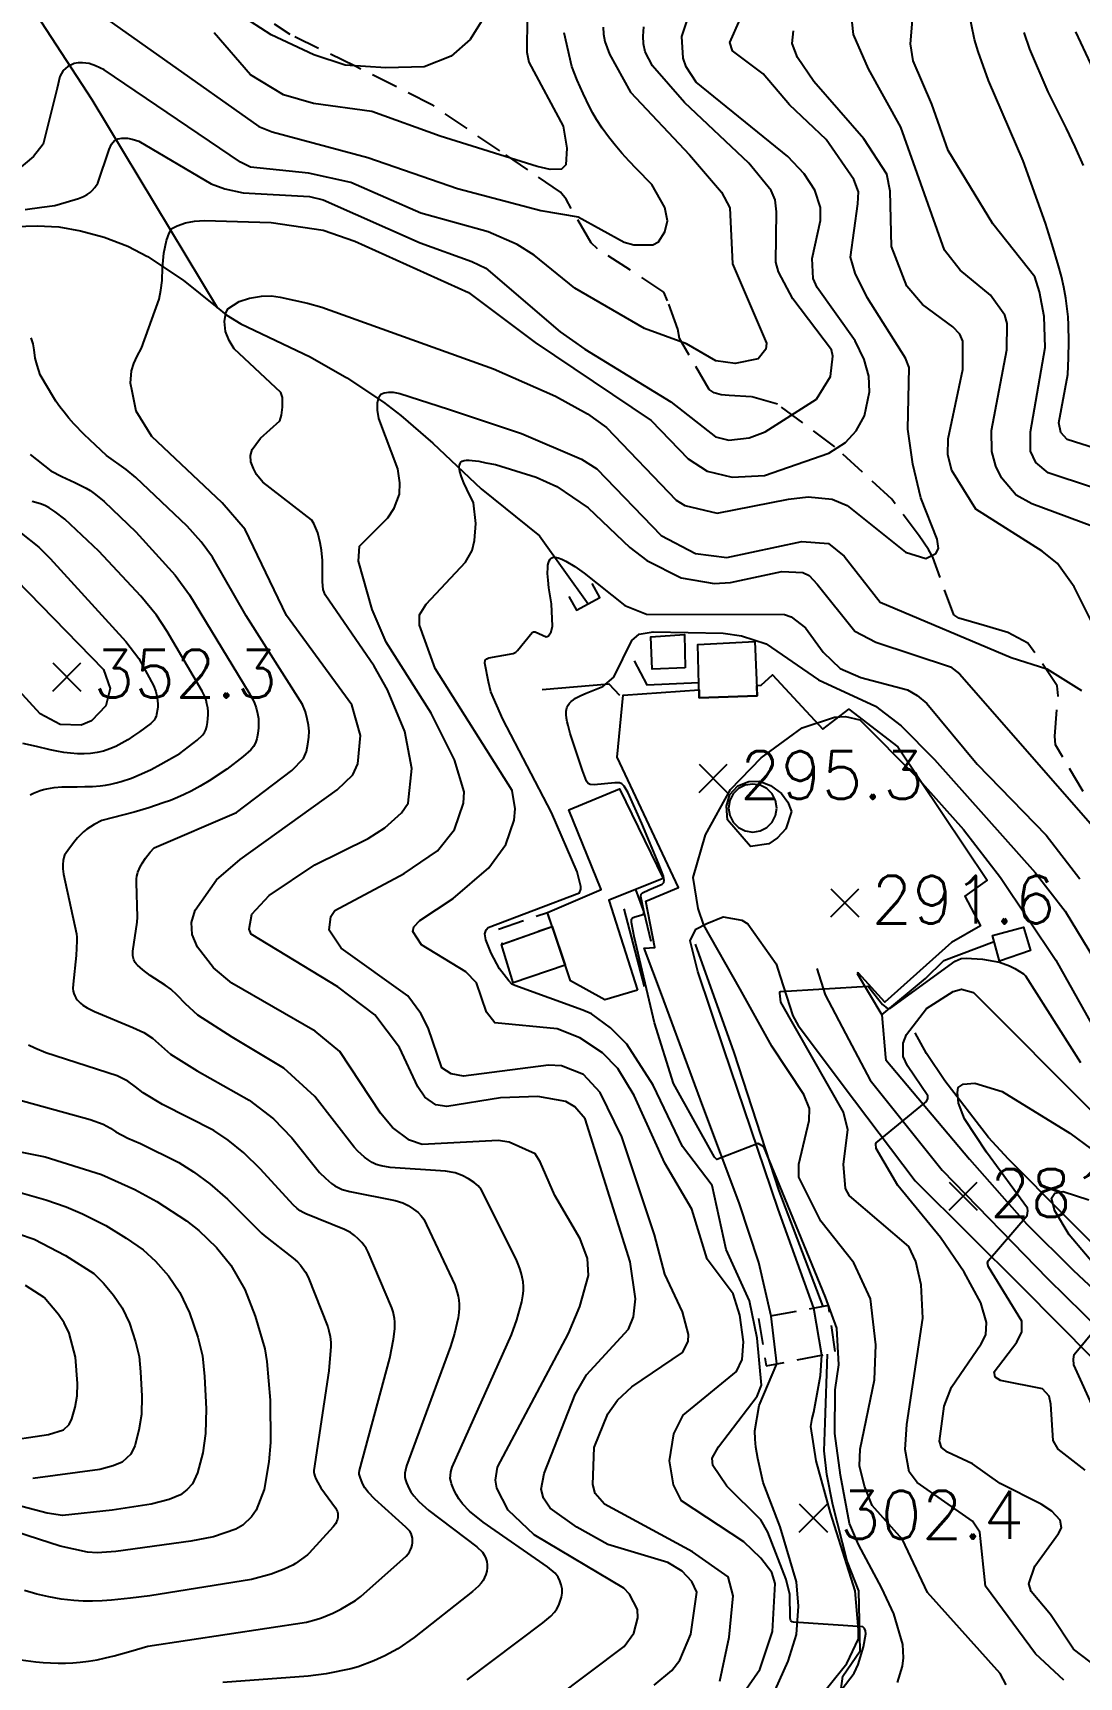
# Model space of a CAD drawing. Extents: x 197794 to 200030, y 561152 to 563931.
# Drawn here: x 199108.9 to 199306.1, y 561871.2 to 562181.1 of the extents above; entities that cross this region are included whole.
import ezdxf

# ---------------------------------------------------------------- set-up
doc = ezdxf.new("R2010")
doc.units = 0
doc.linetypes.add('5M2P5', pattern=[7.5, 5, -2.5])
for name, color, linetype in [('A0013110', 1, 'CONTINUOUS'), ('A0013118', 1, 'CONTINUOUS'), ('A0023119', 1, '5M2P5'), ('A0023210', 7, 'CONTINUOUS'), ('B0014111', 7, 'CONTINUOUS'), ('B0014112', 7, 'CONTINUOUS'), ('B0014116', 7, '5M2P5'), ('C0076116', 7, 'CONTINUOUS'), ('C0076117', 7, 'CONTINUOUS'), ('E0022112', 5, 'CONTINUOUS'), ('F0017111', 30, 'CONTINUOUS'), ('F0017114', 7, 'CONTINUOUS'), ('F0027132', 7, 'CONTINUOUS'), ('F0027217', 7, 'CONTINUOUS'), ('F0047224', 7, 'CONTINUOUS')]:
    doc.layers.add(name, color=color, linetype=linetype)
doc.styles.add('NGSW', font='romans.shx', dxfattribs={"bigfont": 'ngsw.shx'})

# ---------------------------------------------------------------- blocks, each defined once
blk = doc.blocks.new('F0027217')
at = {"layer": 'F0027217'}
for p, q in [((-2.652, 2.652), (2.652, -2.652)), ((-2.652, -2.652), (2.652, 2.652))]:
    blk.add_line(p, q, dxfattribs=at)

msp = doc.modelspace()

# ---------------------------------------------------------------- linework, layer by layer
at = {"layer": 'A0013110', "flags": 128}
for points in [[(199248.992, 562005.663), (199249.732, 562003.241), (199252.132, 561995.821), (199253.134, 561993.995), (199263.77, 561979.876), (199275.177, 561964.714), (199295.451, 561944.594), (199321.766, 561918.053)], [(199264.275, 562003.793), (199268.896, 561996.006), (199269.569, 561987.97), (199269.683, 561987.517), (199285.438, 561968.79), (199296.246, 561956.535), (199304.982, 561947.896), (199323.675, 561930.322)]]:
    msp.add_lwpolyline(points, dxfattribs=at)
at = {"layer": 'A0013118', "flags": 128}
for points in [[(199248.79, 561868.67), (199251.27, 561874.14), (199252.8, 561879.2), (199253.2, 561884.56), (199252.8, 561889.1), (199249.74, 561899.48), (199246.52, 561907.82), (199245.52, 561912.4), (199245.16, 561914.52), (199245.05, 561916.03), (199244.94, 561917.62), (199245.8, 561922.37), (199249.119, 561930.23), (199248.055, 561939.226), (199245.72, 561949.32), (199242, 561960.6), (199235.17, 561978.79), (199227.37, 561999.93), (199224.11, 562008.57), (199226.12, 562008.74), (199224.4, 562017.47), (199230.564, 562020.002), (199218.999, 562044.62), (199220.18, 562056.278), (199234.456, 562057.316), (199234.497, 562055.763), (199245.409, 562056.139), (199245.329, 562058.107), (199246.133, 562058.165), (199248.285, 562060.118), (199257.759, 562049.852), (199262.701, 562053.616), (199271.927, 562046.552), (199288.78, 562021.378), (199284.53, 562018.399), (199287.514, 562012.771), (199282.031, 562009.63), (199269.447, 561998.411), (199264.526, 562003.883), (199264.319, 562003.927), (199264.275, 562003.793)], [(199255.64, 561865.44), (199262.29, 561873.75), (199264.52, 561878.39), (199264.5, 561880.07), (199263.9, 561887.42), (199259.25, 561902.11), (199256.55, 561911.93), (199255.52, 561918.38), (199255.76, 561919.94), (199256.06, 561921.11), (199257.35, 561928.03), (199257.592, 561931.858), (199256.097, 561940.718), (199249.35, 561959.39), (199239.1, 561989.61), (199234.2, 562004.19), (199232.75, 562009.95), (199233.84, 562012.17), (199235.92, 562013.25), (199239.03, 562014.48), (199242.55, 562013.86), (199243.65, 562013.19), (199248.992, 562005.663)]]:
    msp.add_lwpolyline(points, dxfattribs=at)
at = {"layer": 'A0013118'}
msp.add_lwpolyline([(199251.896, 562034.338), (199250.823, 562031.107), (199249.256, 562029.392), (199247.633, 562028.252), (199244.157, 562027.754), (199239.796, 562032.803), (199239.605, 562035.364), (199240.277, 562037.576), (199241.735, 562039.186), (199243.863, 562040.024), (199245.823, 562040.044), (199247.943, 562039.25), (199249.97, 562037.744), (199251.192, 562036.119), (199251.896, 562034.338)], dxfattribs=at)
at = {"layer": 'A0023119'}
msp.add_lwpolyline([(199306.833, 562038.145), (199301.626, 562046.893), (199301.524, 562048.553), (199302.134, 562056.133), (199301.979, 562058.03), (199297.435, 562064.717), (199296.451, 562066.086), (199292.659, 562068.073), (199288.17, 562069.411), (199283.436, 562070.819), (199282.455, 562071.418), (199278.508, 562082.268), (199277.698, 562083.742), (199275.923, 562086.332), (199270.767, 562093.235), (199265.25, 562098.328), (199260.023, 562103.125), (199249.216, 562111.144), (199244.36, 562112.525), (199240.111, 562112.771), (199238.642, 562112.915), (199237.303, 562113.285), (199236.392, 562113.903), (199230.745, 562123.523), (199230.458, 562125.27), (199228.524, 562130.612), (199227.837, 562132.288), (199215.29, 562140.44), (199214.141, 562141.572), (199209.39, 562149.771), (199208.354, 562151.113), (199196.927, 562158.885), (199184.099, 562167.587), (199169.483, 562174.937), (199157.391, 562180.836), (199154.438, 562182.774)], dxfattribs=at)
at = {"layer": 'A0023210', "flags": 128}
msp.add_lwpolyline([(199256.633, 562004.728), (199258.203, 561999.807), (199262.716, 561991.295), (199266.727, 561983.697), (199280.307, 561966.752), (199300.217, 561946.245), (199333.527, 561913.598)], dxfattribs=at)
at = {"layer": 'B0014111', "flags": 128}
for points in [[(199222.849, 562000.676), (199216.682, 561998.818), (199210.223, 562002.45), (199205.896, 562015.283), (199215.998, 562019.65), (199209.917, 562034.645), (199219.477, 562038.635), (199227.7, 562021.718), (199217.438, 562017.61)], [(199209.221, 562005.358), (199199.445, 562002.031), (199197.207, 562009.3), (199206.758, 562012.664)], [(199291.103, 562006.133), (199289.739, 562010.973), (199295.61, 562012.544), (199296.934, 562008.148)]]:
    msp.add_lwpolyline(points, close=True, dxfattribs=at)
at = {"layer": 'B0014112'}
for points in [[(199231.869, 562061.443), (199225.621, 562061.168), (199225.381, 562067.292), (199231.717, 562067.73)], [(199245.409, 562056.139), (199234.497, 562055.763), (199234.236, 562065.804), (199244.991, 562066.38)]]:
    msp.add_lwpolyline(points, close=True, dxfattribs=at)
at = {"layer": 'B0014116', "flags": 128}
for points in [[(199206.752, 562012.683), (199205.877, 562015.276), (199196.663, 562012.093), (199197.339, 562009.368)], [(199245.689, 561938.787), (199247.132, 561929.848), (199260.16, 561932.352), (199258.855, 561941.23)]]:
    msp.add_lwpolyline(points, close=True, dxfattribs=at)
at = {"layer": 'C0076116', "flags": 128}
msp.add_lwpolyline([(199209.922, 562074.906), (199211.362, 562072.276), (199215.742, 562074.686), (199214.302, 562077.316)], dxfattribs=at)
at = {"layer": 'C0076117', "flags": 128}
msp.add_lwpolyline([(199249.11, 562034.994), (199248.888, 562036.396), (199248.243, 562037.661), (199247.239, 562038.665), (199245.975, 562039.309), (199244.572, 562039.531), (199243.17, 562039.309), (199241.905, 562038.665), (199240.902, 562037.661), (199240.257, 562036.396), (199240.035, 562034.994), (199240.257, 562033.592), (199240.902, 562032.327), (199241.905, 562031.323), (199243.17, 562030.679), (199244.572, 562030.457), (199245.975, 562030.679), (199247.239, 562031.323), (199248.243, 562032.327), (199248.888, 562033.592)], close=True, dxfattribs=at)
at = {"layer": 'E0022112', "flags": 128}
for points in [[(198913.875, 562477.915), (198940.202, 562442.13), (198947.184, 562430.965), (198970.016, 562396.135), (198977.484, 562379.091), (199004.337, 562326.732), (199009.855, 562313.134), (199027.971, 562264.219), (199036.947, 562253.645), (199081.504, 562214.42), (199093.631, 562205.582), (199099.761, 562199.563), (199119.983, 562168.593), (199143.606, 562129.369)], [(199096.82, 562144.36), (199109.67, 562144.78), (199113.79, 562144.56), (199117.85, 562143.85), (199122.35, 562142.61), (199126.76, 562140.96), (199130.52, 562138.98), (199137.23, 562134.55), (199143.606, 562129.369), (199145.34, 562127.96), (199148.07, 562126.28), (199161.13, 562120.04), (199168.06, 562116.08), (199174.98, 562111.51), (199178.24, 562109.02), (199184.29, 562103.79), (199193.363, 562095.208), (199204.369, 562086.293), (199213.552, 562073.481)], [(199378.335, 561817.577), (199372.95, 561828.39), (199372.28, 561830.83), (199370.79, 561840.54), (199368.91, 561847.34), (199358.19, 561876.29), (199355.67, 561881.87), (199349.39, 561893.57), (199348.25, 561896.19), (199347.12, 561904.45), (199345.59, 561912.5), (199344.96, 561914.87), (199343.92, 561916.87), (199338.14, 561923.67), (199314.1, 561947.37), (199292.79, 561968.78), (199289.04, 561972.87), (199280.8, 561983.55), (199277.35, 561988.73), (199275.22, 561992.62)]]:
    msp.add_lwpolyline(points, dxfattribs=at)
at = {"layer": 'F0017111'}
for points, elevation in [([(199115.913, 562188.696), (199151.485, 562163.5), (199153.997, 562162.505), (199172.041, 562157.647), (199188.921, 562151.785), (199204.633, 562147.622), (199211.671, 562146.475), (199220.364, 562141.699), (199222.179, 562141.151), (199225.74, 562141.203), (199226.794, 562141.741), (199228.024, 562143.623), (199228.496, 562145.687), (199227.993, 562148.231), (199225.542, 562152.576), (199222.685, 562155.48), (199221.288, 562156.952), (199219.929, 562158.448), (199218.62, 562159.977), (199217.373, 562161.546), (199216.201, 562163.163), (199215.118, 562164.836), (199214.433, 562166.014), (199213.789, 562167.218), (199212.601, 562169.69), (199211.506, 562172.223), (199210.458, 562174.785), (199209.062, 562181.175)], 340), ([(199202.063, 562184.145), (199202.009, 562177.499), (199202.356, 562175.636), (199208.842, 562163.536), (199209.557, 562159.374), (199209.341, 562156.288), (199208.557, 562155.468), (199206.394, 562155.355), (199203.937, 562155.918), (199185.655, 562161.64), (199172.785, 562166.336), (199161.787, 562167.824), (199156.14, 562169.483), (199149.929, 562173.24), (199143.063, 562181.162)], 345), ([(199216.41, 562182.199), (199216.449, 562180.888), (199216.673, 562179.526), (199217.56, 562177.102), (199221.523, 562169.982), (199232.646, 562158.132), (199238.664, 562151.116), (199240.234, 562148.164), (199240.752, 562137.618), (199247.191, 562122.656), (199247.019, 562121.482), (199245.606, 562119.715), (199241.262, 562118.83), (199237.606, 562119.317), (199232.116, 562122.521), (199224.204, 562125.382), (199211.052, 562133.018), (199203.393, 562139.208), (199200.154, 562141.251), (199194.726, 562143.632), (199181.991, 562147.171), (199168.808, 562152.935), (199160.821, 562154.715), (199149.879, 562155.809), (199148.003, 562156.757), (199122.324, 562174.182), (199120.671, 562174.932), (199119.469, 562175.383), (199118.267, 562175.495), (199117.403, 562175.495), (199116.652, 562175.383), (199115.488, 562174.82), (199114.586, 562174.032), (199113.985, 562172.905), (199113.46, 562170.729), (199110.801, 562160.173), (199108.997, 562157.836), (199105.891, 562155.199)], 335), ([(199107.463, 562147.834), (199110.564, 562148.251), (199113.018, 562148.621), (199115.174, 562149.205), (199117.478, 562149.923), (199118.428, 562150.286), (199119.098, 562150.663), (199119.713, 562151.068), (199120.062, 562151.403), (199120.551, 562152.004), (199121.124, 562152.799), (199123.294, 562159.137), (199123.71, 562160.166), (199124.258, 562160.844), (199124.915, 562161.151), (199125.638, 562161.282), (199126.711, 562161.282), (199127.631, 562161.107), (199128.879, 562160.713), (199142.509, 562152.683), (199145.05, 562151.718), (199148.504, 562150.965), (199161.022, 562150.323), (199163.636, 562149.657), (199181.887, 562141.569), (199191.629, 562138.023), (199194.249, 562136.777), (199208.305, 562124.778), (199212.906, 562121.497), (199229.146, 562111.613), (199237.567, 562104.963), (199240.066, 562104.344), (199243.894, 562104.779), (199246.913, 562105.944), (199256.59, 562112.108), (199259.236, 562116.358), (199259.645, 562120.171), (199259.402, 562121.389), (199252.162, 562131.023), (199249.446, 562136.072), (199248.956, 562137.903), (199249.067, 562147.424), (199248.825, 562149.691), (199248.07, 562151.454), (199243.835, 562156.557), (199231.716, 562168.011), (199225.707, 562174.918), (199224.311, 562177.562), (199223.976, 562179.063), (199223.9, 562180.514), (199224.066, 562182.272)], 330), ([(199225.984, 561869.63), (199229.317, 561872.435), (199230.807, 561874.332), (199232.917, 561879.258), (199234.018, 561887.163), (199233.106, 561889.192), (199231.267, 561891.143), (199228.569, 561892.763), (199217.285, 561896.191), (199211.408, 561899.456), (199206.391, 561903.03), (199205.117, 561904.9), (199204.704, 561906.625), (199205.252, 561909.52), (199211.122, 561924.456), (199213.216, 561928.137), (199221.173, 561936.771), (199222.122, 561939.087), (199222.446, 561942.449), (199221.454, 561949.481), (199212.986, 561976.393), (199211.059, 561978.663), (199209.316, 561979.655), (199204.044, 561980.649), (199197.027, 561980.396), (199186.943, 561978.74), (199184.826, 561979.06), (199182.776, 561980.504), (199181.429, 561982.431), (199178.003, 561989.875), (199173.368, 561996.04), (199166.394, 562001.27), (199150.059, 562011.233), (199149.641, 562012.136), (199150.144, 562014.974), (199153.424, 562018.54), (199162.036, 562024.285), (199172.118, 562029.257), (199175.246, 562031.286), (199178.395, 562034.094), (199179.647, 562035.934), (199180.34, 562042.482), (199178.975, 562049.407), (199175.733, 562057.313), (199173.219, 562061.761), (199163.957, 562075.181), (199163.618, 562076.215), (199163.505, 562077.655), (199163.477, 562081.7), (199163.279, 562083.602), (199163.041, 562085.029), (199162.605, 562086.891), (199161.851, 562088.635), (199161.415, 562089.348), (199152.251, 562096.463), (199151.061, 562097.889), (199150.467, 562098.999), (199149.991, 562100.267), (199149.912, 562101.495), (199150.229, 562102.565), (199150.903, 562103.556), (199151.815, 562104.705), (199155.465, 562107.974), (199155.782, 562109.043), (199155.941, 562110.589), (199155.941, 562112.412), (199155.623, 562113.323), (199146.822, 562121.566), (199145.858, 562123.17), (199145.176, 562124.855), (199145.016, 562126.74), (199145.256, 562128.304), (199145.658, 562129.146), (199147.785, 562130.469), (199149.751, 562131.111), (199151.959, 562131.472), (199153.885, 562131.552), (199155.53, 562131.312), (199160.681, 562130.195), (199163.365, 562129.4), (199195.687, 562117.784), (199207.373, 562112.667), (199213.436, 562109.319), (199216.993, 562106.741), (199230.141, 562093.019), (199231.779, 562092.064), (199237.881, 562090.609), (199251.285, 562093.216), (199255.05, 562093.648), (199259.54, 562093.219), (199262.376, 562092.032), (199273.343, 562083.236), (199277.175, 562082.036), (199279.099, 562082.998), (199279.582, 562083.914), (199279.341, 562085.665), (199276.25, 562093.495), (199274.737, 562099.826), (199273.803, 562106.417), (199274.063, 562118.039), (199273.355, 562119.817), (199266.173, 562131.226), (199263.904, 562135.825), (199263.033, 562138.885), (199264.413, 562148.888), (199264.483, 562151.166), (199263.621, 562153.471), (199258.405, 562161.069), (199251.486, 562167.546), (199246.544, 562173.404), (199240.789, 562177.782), (199240.272, 562179.296), (199242.2, 562183.739)], 320), ([(199309.014, 562069.02), (199305.184, 562076.68), (199302.008, 562081.1), (199299.131, 562083.449), (199286.612, 562091.365), (199282.071, 562098.634), (199281.356, 562101.577), (199281.406, 562104.619), (199284.181, 562117.706), (199284.161, 562122.997), (199283.637, 562124.346), (199282.269, 562125.72), (199276.546, 562129.903), (199273.628, 562133.401), (199270.735, 562140.868), (199270.5, 562151.315), (199269.82, 562154.477), (199265.52, 562161.141), (199256.063, 562171.956), (199253, 562176.494), (199252.029, 562179.117), (199252.287, 562181.548)], 315), ([(199310.878, 562087.273), (199297.203, 562092.357), (199294.246, 562093.977), (199291.433, 562097.24), (199290.411, 562099.432), (199289.666, 562102.25), (199289.604, 562106.169), (199292.489, 562121.411), (199292.553, 562126.372), (199292.089, 562127.945), (199289.417, 562131.679), (199283.7, 562136.392), (199280.742, 562140.147), (199272.508, 562163.352), (199266.368, 562174.337), (199263.537, 562180.803), (199263.32, 562183.136)], 310), ([(199325.172, 562089.982), (199300.244, 562098.225), (199297.96, 562100.174), (199296.943, 562102.295), (199296.956, 562105.935), (199299.703, 562121.833), (199299.493, 562127.687), (199298.652, 562132.315), (199297.726, 562135.132), (199289.834, 562145.118), (199281.398, 562158.938), (199278.336, 562167.669), (199274.797, 562175.879), (199274.335, 562179.046), (199274.682, 562183.531)], 305), ([(199306.902, 562156.134), (199305.344, 562159.635), (199303.7, 562163.115), (199300.266, 562170.038), (199296.78, 562178.1), (199295.73, 562181.21)], 295), ([(199311.13, 562169.296), (199305.5, 562181.33)], 290), ([(199190.739, 561870.651), (199205.013, 561881.386), (199206.545, 561882.678), (199207.182, 561883.376), (199207.63, 561884.036), (199208, 561884.74), (199208.293, 561885.478), (199208.511, 561886.24), (199208.632, 561887.016), (199208.624, 561887.791), (199208.481, 561888.556), (199208.229, 561889.3), (199207.888, 561890.013), (199207.33, 561890.764), (199205.875, 561891.977), (199193.751, 561900.359), (199191.18, 561902.469), (199189.863, 561903.829), (199189.172, 561904.754), (199188.736, 561905.499), (199188.379, 561906.217), (199188.065, 561906.943), (199187.81, 561907.63), (199187.638, 561908.187), (199187.561, 561908.632), (199187.579, 561909.14), (199187.688, 561909.832), (199187.923, 561910.722), (199199.079, 561935.72), (199200.11, 561938.528), (199201.041, 561941.911), (199201.266, 561943.044), (199201.373, 561943.969), (199201.377, 561944.832), (199201.294, 561945.689), (199201.142, 561946.536), (199200.932, 561947.372), (199200.675, 561948.196), (199200.371, 561949.012), (199199.965, 561949.923), (199193.361, 561963.067), (199192.805, 561963.758), (199192.046, 561964.397), (199190.992, 561965.071), (199189.774, 561965.724), (199188.516, 561966.221), (199186.69, 561966.544), (199176.246, 561967.267), (199174.509, 561967.519), (199173.574, 561967.824), (199172.818, 561968.207), (199172.098, 561968.665), (199171.411, 561969.182), (199170.117, 561970.327), (199169.446, 561971.038), (199162.025, 561980.594), (199156.204, 561985.932), (199146.435, 561991.821), (199139.953, 561995.945), (199137.646, 561998.064), (199136.099, 561999.711), (199134.896, 562000.852), (199133.841, 562001.626), (199130.987, 562003.414), (199129.598, 562004.481), (199128.592, 562005.392), (199128.352, 562005.66), (199128.183, 562005.885), (199128.039, 562006.116), (199127.92, 562006.36), (199127.83, 562006.618), (199127.765, 562006.888), (199127.722, 562007.169), (199127.711, 562007.498), (199127.76, 562008.025), (199128.559, 562013.457), (199128.589, 562014.444), (199128.39, 562020.991), (199128.435, 562021.634), (199128.51, 562022.158), (199128.598, 562022.599), (199128.691, 562022.944), (199128.902, 562023.509), (199129.028, 562023.789), (199129.538, 562024.703), (199130.111, 562025.573), (199130.978, 562026.69), (199131.729, 562027.52), (199147.275, 562034.19), (199157.716, 562042.086), (199159.867, 562044.346), (199160.459, 562045.693), (199160.737, 562047.05), (199160.893, 562048.372), (199160.942, 562049.509), (199160.852, 562050.604), (199160.606, 562051.844), (199160.266, 562053.127), (199159.711, 562054.501), (199149.066, 562071.212), (199142.757, 562082.272), (199140.606, 562085.184), (199137.987, 562088.119), (199128.272, 562097.332), (199126.472, 562098.796), (199122.785, 562101.484), (199120.662, 562103.423), (199118.587, 562105.4), (199116.606, 562107.451), (199115.665, 562108.516), (199114.765, 562109.614), (199113.977, 562110.657), (199113.223, 562111.728), (199112.83, 562112.338), (199110.261, 562116.697), (199109.683, 562118.487), (199109.336, 562119.816), (199109.105, 562121.375), (199108.931, 562122.53), (199108.585, 562123.627)], 330), ([(199238.384, 561870.406), (199240.102, 561878.668), (199240.903, 561886.498), (199239.942, 561890.078), (199233.207, 561894.782), (199216.645, 561903.75), (199214.846, 561905.754), (199214.432, 561907.485), (199214.659, 561914.426), (199217.278, 561920.791), (199219.108, 561923.377), (199221.758, 561925.858), (199231.316, 561932.36), (199232.405, 561934.453), (199232.474, 561935.738), (199231.315, 561940.026), (199227.985, 561947.112), (199226.08, 561954.519), (199219.903, 561973.006), (199215.83, 561981.387), (199212.673, 561984.78), (199208.547, 561986.415), (199206.078, 561986.503), (199190.06, 561984.455), (199187.72, 561984.918), (199186.002, 561986.04), (199183.372, 561993.595), (199182.022, 561996.291), (199179.55, 561999.612), (199166.978, 562008.595), (199164.731, 562011.968), (199165.041, 562014.525), (199165.816, 562015.662), (199178.882, 562022.681), (199185.127, 562026.919), (199188.331, 562030.965), (199190.085, 562035.951), (199190.154, 562038.088), (199188.367, 562044.069), (199183.937, 562052.907), (199175.488, 562066.26), (199172.843, 562072.459), (199170.253, 562081.557), (199170.448, 562084.372), (199175.816, 562089.742), (199176.977, 562091.527), (199177.98, 562094.194), (199178.065, 562096.298), (199177.706, 562098.969), (199174.092, 562108.447), (199173.851, 562110.038), (199173.831, 562111.386), (199174.092, 562112.493), (199174.475, 562113.037), (199175.099, 562113.278), (199175.966, 562113.419), (199176.811, 562113.419), (199178.04, 562113.137), (199187.211, 562110.177), (199200.97, 562105.609), (199212.303, 562100.789), (199215.173, 562098.929), (199227.299, 562086.409), (199233.812, 562082.961), (199239.665, 562082.259), (199253.848, 562085.261), (199258.886, 562084.855), (199261.804, 562082.465), (199268.619, 562073.844), (199293.275, 562063.414), (199299.986, 562061.245), (199306.53, 562057.192)], 315), ([(199108.401, 562101.682), (199112.289, 562098.579), (199114.317, 562097.485), (199116.8, 562096.385), (199118.937, 562095.335), (199119.687, 562094.879), (199120.703, 562094.14), (199122.348, 562092.775), (199128.319, 562087.101), (199135.702, 562078.9), (199138.41, 562075.217), (199149.575, 562056.789), (199150.596, 562054.963), (199150.99, 562053.878), (199151.229, 562052.855), (199151.395, 562051.872), (199151.446, 562051.005), (199151.393, 562050.096), (199151.266, 562049.06), (199151.082, 562048.065), (199150.83, 562047.267), (199150.471, 562046.61), (199149.954, 562045.953), (199148.551, 562044.689), (199145.425, 562042.321), (199142.125, 562040.126), (199140.441, 562039.099), (199138.717, 562038.155), (199137.436, 562037.537), (199136.13, 562036.97), (199134.803, 562036.447), (199133.458, 562035.961), (199130.728, 562035.069), (199127.97, 562034.236), (199121.879, 562032.667), (199120.423, 562031.891), (199119.723, 562031.47), (199119.054, 562031.011), (199118.434, 562030.51), (199117.851, 562029.964), (199117.3, 562029.381), (199116.775, 562028.765), (199115.782, 562027.466), (199114.832, 562026.115), (199114.711, 562025.649), (199114.619, 562025.096), (199114.562, 562024.389), (199114.553, 562023.547), (199114.637, 562022.524), (199117.111, 562011.263), (199117.172, 562010.672), (199117.186, 562009.983), (199117.079, 562007.194), (199116.483, 562001.825), (199116.443, 562000.976), (199116.501, 562000.457), (199116.619, 562000.02), (199116.782, 561999.605), (199116.99, 561999.216), (199117.243, 561998.856), (199117.534, 561998.524), (199117.864, 561998.209), (199118.326, 561997.856), (199119.133, 561997.363), (199120.509, 561996.655), (199127.737, 561993.653), (199129.803, 561992.686), (199131.439, 561991.603), (199134.82, 561988.625), (199139.886, 561985.468), (199149.652, 561979.902), (199154.225, 561976.396), (199157.687, 561972.808), (199162.941, 561966.324), (199164.054, 561965.203), (199165.198, 561964.232), (199165.804, 561963.805), (199166.438, 561963.435), (199167.216, 561963.106), (199168.645, 561962.731), (199177.169, 561961.034), (199178.648, 561960.578), (199179.657, 561960.044), (199180.634, 561959.391), (199181.481, 561958.736), (199182.096, 561958.137), (199182.554, 561957.512), (199188.394, 561945.13), (199188.862, 561943.692), (199189.038, 561942.96), (199189.169, 561942.22), (199189.247, 561941.472), (199189.259, 561940.719), (199189.192, 561939.91), (199189.038, 561938.918), (199188.377, 561935.948), (199187.627, 561933.461), (199179.284, 561910.995), (199179.093, 561910.203), (199178.997, 561909.596), (199178.975, 561909.163), (199179.028, 561908.803), (199179.153, 561908.362), (199179.34, 561907.819), (199179.833, 561906.676), (199180.155, 561906.084), (199180.666, 561905.346), (199181.641, 561904.253), (199183.548, 561902.543), (199192.544, 561895.691), (199193.621, 561894.709), (199194.029, 561894.11), (199194.275, 561893.546), (199194.452, 561892.959), (199194.548, 561892.357), (199194.544, 561891.747), (199194.441, 561891.137), (199194.267, 561890.537), (199194.036, 561889.954), (199193.748, 561889.398), (199193.4, 561888.874), (199192.909, 561888.317), (199191.731, 561887.276), (199180.746, 561878.606), (199177.658, 561876.513), (199175.255, 561875.194), (199173.143, 561874.235), (199170.2, 561873.125), (199168.799, 561872.747), (199164.169, 561871.802), (199160.759, 561871.358), (199144.718, 561870.169)], 335), ([(199241.424, 561866.169), (199245.886, 561872.626), (199248.322, 561879.779), (199248.827, 561888.826), (199248.203, 561890.882), (199246.126, 561893.615), (199242.881, 561896.636), (199231.139, 561904.398), (199229.656, 561907.417), (199228.857, 561911.924), (199229.729, 561917.036), (199231.46, 561920.543), (199241.543, 561928.797), (199242.561, 561931.047), (199242.82, 561934.378), (199242.124, 561939.423), (199240.912, 561943.409), (199235.958, 561949.933), (199233.123, 561959.386), (199228.018, 561968.033), (199222.252, 561980.789), (199219.139, 561985.891), (199216.231, 561988.826), (199211.955, 561991.699), (199207.714, 561993.362), (199195.972, 561994.533), (199194.363, 561996.535), (199192.525, 562002.064), (199190.468, 562004.093), (199182.119, 562009.206), (199180.535, 562011.725), (199180.695, 562012.609), (199181.85, 562013.802), (199188.14, 562017.93), (199194.819, 562023.759), (199198.052, 562028.153), (199199.598, 562032.738), (199199.772, 562034.877), (199199.253, 562038.323), (199184.693, 562061.305), (199181.74, 562069.476), (199181.749, 562071.416), (199182.995, 562073.442), (199190.449, 562081.369), (199191.704, 562083.581), (199192.127, 562085.459), (199192.367, 562088.644), (199191.967, 562092.527), (199190.654, 562095.117), (199190.095, 562096.333), (199189.652, 562097.455), (199189.364, 562098.451), (199189.29, 562098.893), (199189.27, 562099.291), (199189.308, 562099.641), (199189.409, 562099.941), (199189.578, 562100.186), (199189.819, 562100.372), (199190.172, 562100.507), (199190.608, 562100.574), (199191.114, 562100.585), (199191.679, 562100.548), (199192.938, 562100.369), (199194.292, 562100.113), (199196.071, 562099.776), (199203.733, 562097.357), (199207.672, 562095.614), (199213.561, 562091.623), (199221.398, 562084.141), (199224.611, 562081.67), (199231.059, 562078.425), (199237.335, 562077.324), (199240.408, 562077.507), (199250.028, 562079.616), (199253.989, 562079.437), (199255.192, 562078.868), (199256.722, 562077.238), (199263.845, 562068.328), (199267.777, 562066.276), (199281.823, 562061.638), (199283.539, 562060.297), (199311.34, 562028.582)], 310), ([(199108.399, 562037.478), (199108.994, 562037.795), (199109.606, 562038.071), (199110.236, 562038.304), (199110.882, 562038.495), (199111.545, 562038.649), (199112.909, 562038.861), (199114.318, 562038.973), (199115.758, 562039.019), (199117.217, 562039.031), (199118.683, 562039.042), (199120.144, 562039.087), (199121.586, 562039.197), (199122.598, 562039.332), (199123.596, 562039.514), (199124.58, 562039.741), (199125.552, 562040.008), (199127.462, 562040.654), (199129.333, 562041.426), (199131.174, 562042.299), (199132.992, 562043.247), (199136.589, 562045.271), (199139.832, 562047.812), (199140.849, 562048.771), (199141.214, 562049.27), (199141.468, 562049.765), (199141.651, 562050.361), (199141.793, 562051.1), (199141.897, 562051.869), (199141.948, 562052.544), (199141.931, 562053.188), (199141.839, 562053.919), (199141.702, 562054.675), (199141.541, 562055.349), (199141.291, 562056.044), (199140.819, 562057.016), (199134.213, 562068.316), (199132.16, 562071.333), (199129.263, 562074.944), (199121.347, 562083.454), (199114.903, 562089.446), (199113.093, 562090.866), (199111.963, 562091.602), (199111.126, 562092.016), (199110.334, 562092.328), (199108.737, 562092.823)], 340), ([(199106.704, 562086.797), (199110.016, 562084.18), (199112.177, 562082.075), (199126.438, 562066.414), (199128.836, 562063.206), (199131.599, 562058.09), (199132.042, 562056.996), (199132.277, 562056.094), (199132.401, 562055.275), (199132.453, 562054.602), (199132.449, 562054.101), (199132.4, 562053.643), (199132.221, 562052.657), (199132.106, 562052.263), (199131.957, 562051.93), (199131.745, 562051.588), (199131.113, 562050.935), (199128.965, 562049.344), (199127.88, 562048.586), (199126.783, 562047.872), (199125.668, 562047.216), (199124.532, 562046.634), (199123.371, 562046.141), (199122.179, 562045.75), (199120.989, 562045.479), (199119.771, 562045.311), (199118.53, 562045.237), (199117.269, 562045.249), (199115.994, 562045.338), (199114.708, 562045.495), (199113.417, 562045.713), (199112.124, 562045.981), (199109.552, 562046.608), (199107.022, 562047.201)], 345), ([(199257.324, 561863.605), (199263.674, 561871.924), (199264.462, 561873.523), (199265.471, 561876.874), (199265.917, 561879.295), (199265.822, 561879.9), (199265.63, 561880.314), (199265.312, 561880.633), (199252.236, 561881.499), (199252.013, 561881.562), (199251.758, 561881.753), (199251.63, 561882.295), (199251.549, 561886.725), (199250.869, 561889.562), (199247.449, 561898.457), (199246.077, 561900.839), (199239.672, 561907.148), (199237.075, 561911.031), (199236.957, 561912.448), (199238.113, 561914.546), (199245.419, 561924.152), (199246.228, 561926.231), (199245.409, 561935.047), (199243.968, 561942.068), (199239.571, 561951.754), (199236.947, 561963.865), (199231.338, 561971.215), (199225.793, 561982.778), (199220.813, 561990.512), (199217.789, 561993.595), (199214.167, 561996.187), (199212.561, 561996.899), (199199.756, 562001.574), (199199.189, 562001.797), (199198.582, 562002.444), (199196.824, 562004.69), (199195.301, 562007.619), (199194.247, 562010.178), (199194.069, 562011.28), (199194.354, 562012.063), (199194.71, 562012.454), (199211.911, 562019.013), (199212.16, 562019.689), (199212.16, 562020.222), (199211.481, 562022.95), (199206.633, 562034.171), (199197.446, 562051.764), (199195.185, 562056.939), (199194.754, 562058.815), (199194.084, 562062.303), (199194.147, 562062.902), (199194.431, 562063.154), (199194.809, 562063.344), (199199.416, 562064.107), (199199.92, 562064.39), (199200.236, 562064.706), (199203.015, 562068.092), (199203.238, 562068.253), (199203.582, 562068.253), (199204.918, 562067.586), (199205.627, 562067.302), (199205.85, 562067.322), (199206.053, 562067.484), (199206.575, 562068.251), (199206.842, 562069.262), (199206.628, 562073.49), (199206.17, 562076.522), (199206.005, 562077.932), (199205.916, 562079.217), (199205.929, 562080.333), (199205.982, 562080.815), (199206.07, 562081.239), (199206.196, 562081.599), (199206.363, 562081.892), (199206.575, 562082.111), (199206.835, 562082.25), (199207.065, 562082.302), (199207.324, 562082.307), (199207.916, 562082.194), (199208.596, 562081.934), (199209.35, 562081.553), (199211.019, 562080.524), (199212.806, 562079.3), (199220.477, 562073.207), (199224.53, 562071.566), (199250.56, 562071.461), (199251.848, 562071.074), (199254.539, 562068.98), (199257.836, 562064.39), (199261.033, 562061.336), (199264.941, 562059.585), (199273.728, 562057.281), (199275.559, 562056.223), (199277.386, 562054.686), (199286.886, 562043.297), (199299.88, 562029.896), (199306.213, 562021.661)], 305), ([(199292.314, 561869.73), (199291.19, 561871.852), (199277.487, 561887.127), (199272.815, 561897.078), (199267.08, 561903.495), (199265.632, 561907.129), (199264.706, 561910.971), (199264.803, 561914.118), (199267.538, 561927.204), (199267.779, 561933.812), (199266.755, 561942.447), (199263.61, 561949.253), (199257.412, 561957.134), (199253.244, 561965.404), (199253.279, 561967.893), (199255.205, 561976.077), (199255.294, 561978.376), (199254.219, 561981.025), (199248.2, 561990.094), (199242.178, 562000.829), (199235.36, 562012.903), (199234.319, 562016.076), (199233.335, 562021.88), (199235.648, 562029.928), (199240.4, 562038.468), (199246.144, 562044.444), (199253.907, 562050.147), (199259.982, 562052.142), (199262.068, 562052.231), (199264.762, 562051.647), (199275.448, 562040.893), (199284.282, 562030.975), (199291.297, 562021.897), (199301.693, 562006.324), (199311.657, 561988.579)], 295), ([(199303.222, 561870.57), (199297.889, 561875.557), (199288.455, 561888.305), (199287.405, 561898.471), (199285.999, 561900.553), (199275.567, 561907.826), (199274.029, 561909.859), (199273.329, 561914.094), (199273.62, 561918.769), (199276.616, 561938.843), (199276.299, 561945.138), (199275.332, 561949.503), (199274.004, 561952.365), (199262.8, 561961.904), (199262.078, 561963.296), (199261.702, 561967.881), (199262.515, 561974.347), (199261.655, 561977.667), (199249.899, 561998.42), (199249.669, 562000.1), (199249.708, 562000.367), (199249.784, 562000.443), (199266.245, 562001.445), (199266.418, 562001.367), (199266.481, 562001.225), (199269.064, 561997.983), (199269.631, 561997.432), (199270.072, 561997.227), (199270.545, 561997.243), (199282.717, 562006.158), (199283.859, 562006.614), (199284.808, 562006.713), (199287.91, 562006.524), (199291.113, 562005.919), (199292.964, 562005.243), (199293.96, 562004.745), (199295.635, 562003.773), (199295.967, 562003.368), (199306.352, 561987.008)], 290), ([(199311.063, 561871.822), (199305.051, 561876.439), (199300.679, 561882.944), (199297.046, 561887.303), (199296.604, 561888.744), (199297.716, 561892.093), (199302.201, 561898.246), (199302.743, 561899.328), (199302.498, 561900.739), (199300.978, 561902.465), (199298.929, 561903.753), (199291.203, 561907.633), (199285.979, 561911.397), (199281.259, 561913.585), (199280.16, 561914.438), (199279.788, 561915.659), (199280.682, 561922.269), (199282.04, 561925.815), (199287.653, 561934.009), (199288.512, 561935.712), (199288.607, 561938.04), (199287.547, 561941.694), (199284.458, 561947.492), (199279.947, 561954.015), (199271.903, 561963.813), (199267.816, 561970.846), (199267.758, 561971.72), (199267.816, 561971.895), (199277.32, 561979.709), (199277.553, 561980.234), (199277.553, 561980.758), (199273.727, 561986.399), (199272.929, 561988.188), (199272.906, 561990.689), (199273.58, 561992.302), (199277.296, 561997.198), (199282.327, 562000.445), (199283.908, 562000.88), (199286.207, 562000.223), (199309.084, 561977.268)], 285), ([(199106.622, 561874.436), (199109.43, 561874.065), (199110.831, 561873.934), (199112.229, 561873.843), (199113.626, 561873.798), (199115.02, 561873.802), (199116.411, 561873.858), (199117.799, 561873.97), (199119.402, 561874.172), (199121.001, 561874.444), (199122.597, 561874.777), (199124.191, 561875.16), (199127.372, 561876.036), (199130.549, 561876.993), (199160.445, 561881.55), (199162.261, 561881.997), (199163.286, 561882.316), (199165.415, 561883.213), (199166.923, 561883.963), (199169.705, 561885.615), (199170.711, 561886.332), (199179.279, 561893.96), (199179.619, 561894.372), (199179.865, 561894.759), (199180.072, 561895.169), (199180.241, 561895.595), (199180.372, 561896.034), (199180.455, 561896.478), (199180.473, 561896.923), (199180.424, 561897.363), (199180.32, 561897.793), (199180.17, 561898.207), (199179.912, 561898.653), (199179.213, 561899.406), (199173.345, 561904.726), (199172.102, 561906.037), (199171.468, 561906.862), (199171.137, 561907.413), (199170.93, 561907.852), (199170.615, 561908.695), (199170.418, 561909.419), (199170.389, 561909.694), (199170.439, 561910.134), (199176.189, 561931.267), (199176.893, 561934.861), (199177.121, 561936.807), (199177.144, 561937.495), (199177.115, 561938.139), (199177.04, 561938.777), (199176.929, 561939.41), (199176.782, 561940.045), (199176.543, 561940.805), (199172.074, 561951.296), (199171.72, 561952.007), (199171.355, 561952.56), (199170.87, 561953.124), (199170.217, 561953.765), (199169.48, 561954.414), (199168.729, 561954.971), (199167.653, 561955.538), (199160.341, 561958.471), (199159.804, 561958.744), (199159.269, 561959.071), (199158.685, 561959.506), (199157.924, 561960.188), (199151.793, 561966.937), (199148.669, 561970.005), (199145.71, 561972.401), (199142.984, 561974.212), (199133.337, 561979.114), (199129.688, 561981.304), (199128.237, 561982.456), (199126.781, 561983.492), (199124.753, 561984.488), (199111.311, 561988.884), (199109.273, 561989.712), (199108.072, 561990.307)], 340), ([(199307.255, 561910.188), (199302.174, 561914.111), (199301.206, 561915.738), (199300.745, 561922.637), (199300.423, 561924.126), (199299.195, 561925.523), (199291.263, 561927.049), (199290.278, 561927.73), (199290.101, 561928.714), (199294.342, 561934.317), (199295.298, 561936.269), (199295.29, 561938.241), (199288.993, 561948.503), (199288.818, 561949.202), (199288.935, 561949.61), (199296.281, 561958.185), (199296.397, 561959.059), (199296.339, 561959.583), (199288.661, 561970.099), (199284.482, 561976.385), (199283.369, 561979.374), (199283.152, 561981.355), (199283.297, 561982.291), (199284.262, 561982.935), (199286.443, 561983.139), (199291.576, 561981.556), (199304.334, 561973.704), (199312.5, 561967.699)], 280), ([(199102.114, 561981.114), (199119.704, 561976.29), (199122.123, 561975.382), (199123.533, 561974.653), (199124.555, 561973.983), (199126.787, 561972.76), (199129.146, 561971.778), (199136.384, 561968.168), (199139.183, 561966.421), (199142.256, 561964.163), (199145.595, 561961.25), (199151.961, 561954.859), (199152.477, 561954.402), (199157.968, 561950.172), (199158.783, 561949.43), (199159.303, 561948.836), (199160.27, 561947.517), (199160.778, 561946.571), (199164.458, 561937.212), (199164.701, 561936.414), (199164.909, 561935.347), (199165.025, 561934.271), (199165.023, 561933.496), (199164.649, 561928.924), (199161.822, 561910.108), (199161.845, 561909.812), (199161.916, 561909.491), (199162.039, 561909.056), (199162.237, 561908.512), (199162.569, 561907.832), (199163.172, 561906.868), (199165.903, 561903.09), (199166.209, 561902.583), (199166.314, 561902.293), (199166.367, 561902.028), (199166.396, 561901.756), (199166.397, 561901.478), (199166.364, 561901.198), (199166.299, 561900.919), (199166.211, 561900.642), (199166.103, 561900.372), (199165.935, 561900.065), (199165.493, 561899.492), (199160.951, 561894.506), (199160.645, 561894.244), (199158.4, 561892.563), (199157.91, 561892.287), (199156.274, 561891.508), (199153.799, 561890.572), (199150.124, 561889.558), (199130.92, 561886.514), (199127.312, 561886.046), (199123.715, 561885.673), (199121.924, 561885.552), (199120.138, 561885.491), (199118.36, 561885.503), (199116.591, 561885.597), (199114.251, 561885.866), (199111.927, 561886.283), (199109.616, 561886.827), (199107.316, 561887.477)], 345), ([(199106.51, 561962.51), (199111.34, 561961.17), (199115.19, 561959.84), (199118.27, 561958.53), (199122.62, 561956.31), (199126.5, 561953.94), (199129.68, 561951.74), (199132.02, 561949.58), (199134.48, 561946.83), (199136.61, 561943.66), (199138.44, 561939.82), (199139.95, 561935.27), (199140.84, 561931.75), (199141.24, 561927.86), (199141.53, 561921.75), (199141.44, 561917.1), (199140.92, 561913.44), (199139.92, 561909.68), (199138.95, 561907.61), (199137.93, 561906.47), (199136.74, 561905.54), (199134.55, 561904.66), (199131.17, 561903.75), (199123.81, 561902.65), (199114.48, 561901.64), (199111.59, 561902.05), (199098.12, 561905.56)], 355), ([(199106.16, 561954.76), (199109.11, 561953.71), (199115.05, 561950.65), (199120.35, 561947.23), (199122.18, 561945.42), (199124.11, 561943.17), (199125.71, 561940.8), (199127.08, 561937.92), (199128.22, 561934.39), (199128.9, 561931.63), (199129.2, 561928.72), (199129.41, 561924.13), (199129.35, 561920.65), (199128.89, 561917.74), (199128.08, 561914.76), (199127.35, 561913.2), (199125.7, 561911.66), (199124.05, 561910.99), (199121.52, 561910.31), (199108.88, 561908.63)], 360), ([(199102.51, 561915.52), (199111.86, 561916.88), (199114.65, 561917.77), (199115.75, 561918.8), (199116.24, 561919.84), (199116.87, 561922.04), (199117.25, 561924.19), (199117.3, 561926.51), (199116.95, 561931.51), (199115.71, 561936.02), (199114.8, 561937.94), (199113.74, 561939.52), (199111.01, 561942.71), (199107.48, 561944.99)], 365)]:
    msp.add_lwpolyline(points, dxfattribs=dict(at, elevation=elevation))
at = {"layer": 'F0017114'}
for points, elevation in [([(199200.52, 561862.037), (199220.369, 561876.963), (199222.157, 561879.469), (199222.933, 561882.336), (199222.826, 561883.907), (199221.361, 561886.798), (199220.269, 561887.899), (199203.376, 561897.956), (199198.485, 561902.655), (199196.335, 561906.777), (199196.062, 561908.301), (199196.456, 561910.729), (199209.841, 561935.956), (199211.982, 561941.057), (199213.632, 561946.857), (199213.425, 561950.055), (199212.058, 561953.798), (199207.288, 561961.935), (199204.532, 561968.317), (199203.569, 561969.801), (199198.634, 561972.043), (199196.613, 561972.306), (199182.295, 561971.565), (199179.858, 561972.381), (199176.678, 561974.799), (199174.416, 561977.496), (199166.776, 561989.136), (199162.066, 561992.957), (199146.391, 562001.963), (199142.929, 562004.875), (199139.918, 562008.801), (199138.934, 562011.136), (199138.807, 562013.419), (199139.452, 562015.764), (199143.522, 562021.443), (199147.99, 562025.288), (199166.235, 562038.416), (199169.199, 562041.243), (199170.12, 562043.34), (199170.638, 562048.657), (199168.989, 562054.447), (199156.683, 562071.322), (199148.888, 562087.503), (199144.568, 562092.516), (199131.33, 562105.068), (199128.355, 562109.84), (199127.612, 562113.57), (199127.284, 562115.076), (199127.506, 562117.436), (199127.949, 562118.838), (199128.576, 562120.166), (199129.388, 562121.715), (199132.702, 562130.936), (199133.012, 562132.639), (199133.27, 562134.444), (199133.322, 562136.818), (199133.58, 562139.604), (199134.044, 562141.977), (199134.561, 562143.37), (199135.077, 562144.247), (199136.058, 562144.763), (199137.658, 562145.331), (199139.352, 562145.669), (199141.257, 562145.761), (199149.546, 562145.537), (199153.808, 562145.414), (199163.586, 562143.915), (199169.563, 562141.897), (199190.977, 562132.202), (199203.548, 562122.738), (199225.414, 562108.048), (199232.4, 562100.833), (199235.988, 562098.528), (199240.718, 562097.35), (199246.811, 562097.705), (199258.906, 562101.923), (199262.052, 562103.935), (199264.097, 562106.1), (199265.639, 562108.916), (199266.59, 562113.462), (199266.447, 562116.408), (199265.606, 562119.58), (199263.87, 562123.106), (199256.711, 562133.123), (199255.953, 562134.821), (199255.772, 562138.59), (199257.318, 562145.751), (199257.361, 562148.191), (199256.272, 562151.501), (199254.254, 562154.539), (199251.169, 562157.835), (199233.943, 562171.841), (199231.999, 562174.725), (199231.452, 562176.359), (199231.184, 562180.481), (199233.065, 562186.204)], 325), ([(199193.674, 562183.743), (199191.29, 562179.861), (199187.708, 562176.768), (199182.625, 562174.75), (199175.441, 562174.566), (199167.737, 562175.05), (199161.857, 562176.981), (199153.833, 562180.782), (199147.972, 562184.517)], 350), ([(199327.811, 562096.867), (199303.855, 562104.457), (199302.662, 562105.808), (199302.288, 562107.598), (199303.996, 562116.756), (199304.108, 562119.862), (199304.161, 562122.96), (199304.098, 562126.043), (199304.005, 562127.577), (199303.861, 562129.103), (199303.577, 562131.153), (199303.201, 562133.191), (199302.745, 562135.219), (199302.223, 562137.238), (199301.032, 562141.256), (199299.735, 562145.26), (199295.52, 562157.03), (199289.02, 562172.14), (199287.09, 562177.6), (199286.39, 562179.92), (199285.27, 562185.43)], 300), ([(199103.382, 562080.452), (199122.189, 562061.142), (199123.426, 562057.548), (199122.62, 562054.255), (199119.907, 562051.466), (199118.004, 562050.61), (199114.03, 562050.742), (199110.281, 562052.782), (199100.838, 562063.033)], 350), ([(199271.88, 561870.14), (199272.79, 561873.23), (199273.01, 561874.81), (199272.88, 561877.3), (199271.17, 561883.11), (199268.9, 561887.95), (199264.51, 561896.14), (199262.79, 561900.15), (199261.1, 561909.26), (199260.04, 561917.07), (199260.13, 561925.32), (199260.8, 561930.04), (199260.42, 561936.96), (199258.31, 561942.77), (199246.65, 561971.11), (199245.6, 561971.77), (199237.82, 561968.77), (199237.36, 561969.19), (199229.624, 561983.054), (199226.072, 561994.516), (199222.202, 562010.783), (199221.707, 562013.414), (199221.734, 562014.058), (199221.885, 562014.312), (199222.37, 562014.518), (199223.924, 562014.962), (199224.078, 562015.155), (199224.046, 562015.647), (199223.49, 562018.31), (199223.525, 562018.741), (199223.767, 562018.994), (199225, 562019.568), (199227.493, 562020.654), (199227.804, 562020.974), (199227.893, 562021.378), (199227.76, 562022.14), (199226.901, 562024.443), (199223.649, 562032.107), (199221.068, 562037.842), (199220.334, 562039.127), (199219.903, 562039.561), (199219.457, 562039.744), (199218.575, 562039.733), (199214.717, 562039.375), (199213.937, 562039.447), (199213.534, 562039.637), (199213.237, 562040.05), (199212.505, 562042.049), (199210.181, 562049.039), (199209.76, 562050.539), (199209.591, 562051.269), (199209.469, 562051.976), (199209.413, 562052.651), (199209.437, 562053.286), (199209.558, 562053.874), (199209.793, 562054.407), (199210.054, 562054.771), (199210.38, 562055.103), (199210.761, 562055.408), (199211.189, 562055.69), (199212.148, 562056.204), (199213.181, 562056.682), (199216.336, 562057.891), (199218.362, 562059.682), (199221.776, 562066.599), (199223.148, 562067.758), (199225.821, 562068.236), (199239.011, 562067.949), (199242.431, 562067.476), (199247.109, 562065.946), (199256.988, 562059.192), (199267.705, 562054.22), (199272.575, 562050.486), (199278.814, 562044.139), (199297.801, 562022.852), (199303.48, 562015.536), (199315.754, 561995.278)], 300), ([(199095.09, 561972.45), (199111.21, 561969.24), (199121.82, 561965.91), (199128.12, 561963.11), (199132.26, 561960.82), (199137.83, 561957.18), (199140.2, 561955.34), (199143.52, 561952.14), (199146.2, 561948.82), (199148.84, 561944.22), (199150.76, 561939.22), (199152.6, 561933.07), (199152.97, 561930.67), (199153.6, 561923.35), (199153.68, 561915.39), (199153.38, 561911.73), (199152.51, 561906.54), (199151, 561902.65), (199150.11, 561901.36), (199148.44, 561899.82), (199147.14, 561899.04), (199142.96, 561897.61), (199138.69, 561896.76), (199124.54, 561894.86), (199121.01, 561894.6), (199119.16, 561894.7), (199114.03, 561895.82), (199099.56, 561900.48)], 350), ([(199313.428, 561943.6), (199304.206, 561954.521), (199301.508, 561959.042), (199300.874, 561961.457), (199301.513, 561962.394), (199303.077, 561962.706), (199307.933, 561961.168)], 275), ([(199309.102, 561921.149), (199305.091, 561930.003), (199305.033, 561931.11), (199305.149, 561931.984), (199313.37, 561941.911)], 275)]:
    msp.add_lwpolyline(points, dxfattribs=dict(at, elevation=elevation))
at = {"layer": 'F0047224', "flags": 128}
for points in [[(199222.21, 562062.751), (199224.611, 562058.248), (199234.42, 562058.699)], [(199204.896, 562057.367), (199217.48, 562058.402), (199219.466, 562056.299)], [(199225.455, 562009.873), (199224.101, 562015.386), (199222.556, 562019.658)], [(199224.15, 562001.34), (199220.37, 562015.97)], [(199257.872, 561941.047), (199249.528, 561962.849), (199241.067, 561988.931), (199233.761, 562009.356)], [(199268.896, 561996.006), (199277.158, 562002.888), (199280.61, 562006.248), (199290.06, 562009.836)], [(199261.24, 561869.04), (199261.54, 561871.34), (199264.85, 561876.13), (199264.55, 561887.45), (199262.39, 561893.01), (199259.69, 561903.67), (199258.57, 561909.36), (199258.02, 561913.8), (199258.24, 561919.08), (199258.658, 561932.063)]]:
    msp.add_lwpolyline(points, dxfattribs=at)

# ---------------------------------------------------------------- block references
at = {"layer": 'F0027217'}
for p in [(199115.274, 562059.713, 352.256), (199237.12, 562040.61, 295.33), (199261.94, 562017.13, 291.63), (199284.25, 561961.83, 281.49), (199255.99, 561901.16, 302.43)]:
    msp.add_blockref('F0027217', p, dxfattribs=at)

# ---------------------------------------------------------------- texts
at = {"layer": 'F0027132', "style": 'NGSW'}
for s, p in [('352.3', (199120.274, 562055.813)), ('295.3', (199242.12, 562036.71)), ('291.6', (199266.94, 562013.23)), ('281.5', (199289.25, 561957.93)), ('302.4', (199260.99, 561897.26))]:
    msp.add_text(s, height=9, dxfattribs=at).set_placement(p)

doc.saveas('drawing.dxf')
